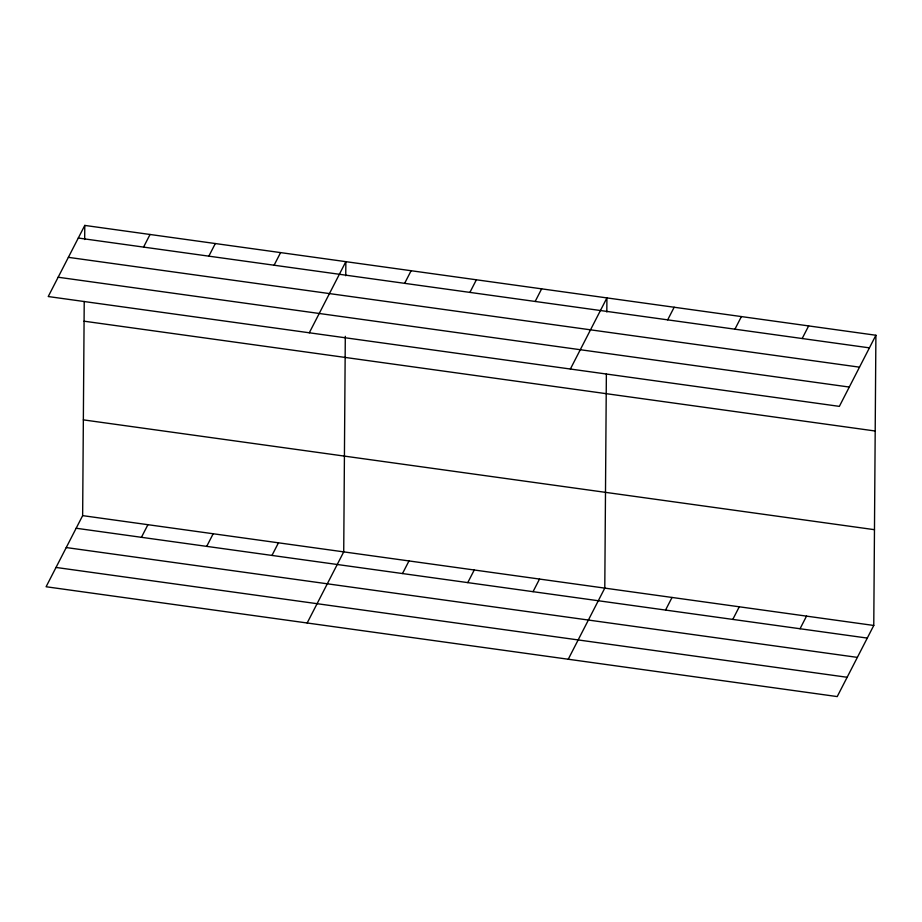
<?xml version="1.0" encoding="UTF-8"?>
<svg xmlns="http://www.w3.org/2000/svg" width="922" height="922" viewBox="0 0 922 922"><rect width="100%" height="100%" fill="white"/><g stroke="black" fill="none" stroke-linecap="round" stroke-linejoin="round"><path stroke-width="1.38" d="M875.9 335.251L839.354 406.372L48.232 296.538L84.778 225.417L875.9 335.251L873.768 625.462L837.222 696.583L46.1 586.749L82.646 515.629L84.225 301.471M84.674 239.501L84.778 225.417M345.301 336.311L343.722 551.875L307.164 622.995M345.75 275.747L345.854 261.664L309.296 332.784M606.365 373.963L604.786 588.121L568.24 659.242M606.814 311.993L606.918 297.91L570.372 369.031M143.567 247.096L150.044 234.476M208.833 256.155L215.322 243.546M274.099 265.225L280.588 252.605M141.435 537.307L147.923 524.699M206.701 546.377L213.189 533.757M404.631 283.342L411.12 270.722M271.967 555.436L278.456 542.816M469.897 292.401L476.386 279.781M535.163 301.459L541.652 288.84M402.499 573.553L408.988 560.933M467.765 582.612L474.254 569.992M667.678 319.853L674.166 307.245M533.043 591.67L539.52 579.062M734.926 329.189L741.415 316.58M802.175 338.524L808.652 325.915M665.546 610.076L672.034 597.456M732.794 619.411L739.283 606.791M800.042 628.746L806.519 616.127M78.301 238.037L869.411 347.859M68.378 257.342L859.488 367.163M58.155 277.234L849.266 387.056M84.075 321.19L875.197 431.012M83.349 419.867L874.471 529.689M82.646 515.629L873.768 625.462M76.169 528.248L867.279 638.082M66.246 547.553L857.368 657.386M56.023 567.445L847.145 677.278"/></g></svg>
